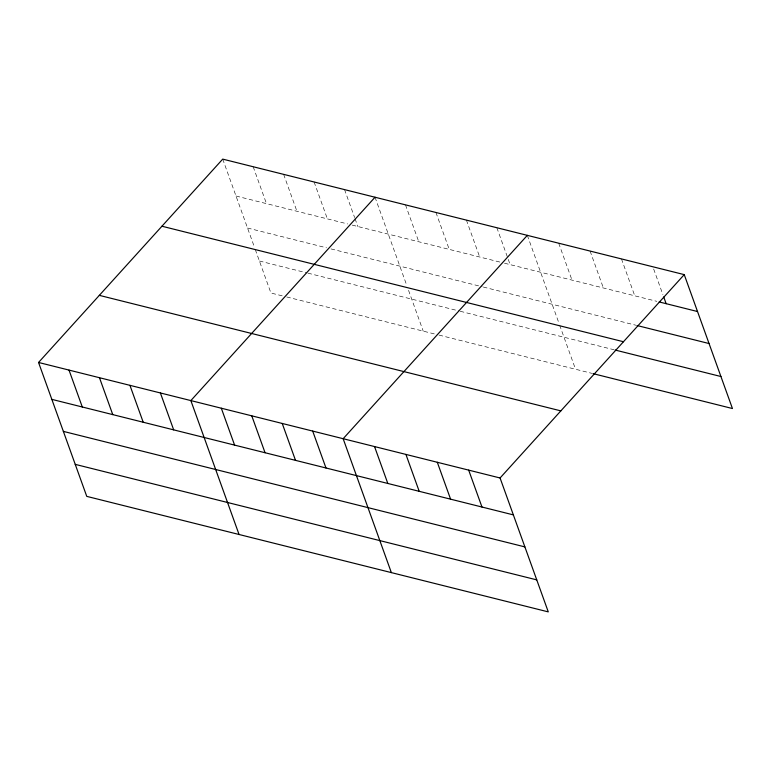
<?xml version="1.0" encoding="UTF-8"?>
<svg xmlns="http://www.w3.org/2000/svg" width="771" height="771" viewBox="0 0 771 771"><rect width="100%" height="100%" fill="white"/><g stroke="black" fill="none" stroke-linecap="round" stroke-linejoin="round"><path stroke-width="0.58" stroke-dasharray="3.85 2.89" d="M236.013 196.017L347.702 223.966M352.212 225.103L499.993 262.092M504.513 263.219L656.844 301.345M247.53 228.023L326.509 247.79M331.019 248.917L482.193 286.754M483.321 287.043L635.824 325.208M259.413 261.003L306.791 272.867M307.918 273.146L459.092 310.983M460.22 311.272L613.986 349.755M282.215 295.842L270.929 293.019L255.056 248.917M286.725 296.97L437.899 334.807M439.027 335.086L591.81 373.328M653.663 269.012L662.925 294.724M621.474 258.921L634.764 295.823M590.094 251.067L603.375 287.969M558.705 243.212L571.995 280.114M527.325 235.348L559.264 324.051M559.659 325.15L575.532 369.261M496.861 227.724L510.151 264.626M466.407 220.101L479.687 257.003M435.943 212.478L449.233 249.38M405.488 204.855L418.769 241.757M375.024 197.231L406.963 285.935M408.543 290.33L423.231 331.135M344.56 189.608L354.631 217.567M355.036 218.685L357.85 226.51M314.105 181.985L327.386 218.887M283.641 174.362L296.931 211.264M253.187 166.738L266.467 203.64M222.723 159.115L254.661 247.819"/><path stroke-width="1.16" d="M38.55 362.466L500.071 477.981L548.277 611.885L86.757 496.37L38.55 362.466L222.723 159.115L684.243 274.63L732.45 408.534L592.966 373.617M375.024 197.231L190.851 400.592L239.058 534.496M527.325 235.348L343.153 438.709L391.36 572.612M500.071 477.981L684.243 274.63M659.166 301.933L697.524 311.532M636.991 325.507L709.05 343.538M161.949 226.221L623.46 341.736M615.152 350.044L720.924 376.518M99.324 295.36L560.845 410.876M51.84 399.368L513.351 514.883M63.357 431.384L524.878 546.899M75.23 464.364L536.751 579.879M663.725 296.97L666.144 303.678M468.681 470.127L481.971 507.029M437.302 462.272L450.592 499.174M405.922 454.418L419.202 491.32M374.533 446.563L387.823 483.465M312.689 431.085L325.979 467.987M282.234 423.462L295.515 460.364M251.77 415.839L265.06 452.741M221.316 408.216L234.596 445.118M160.387 392.959L173.677 429.871M129.933 385.336L143.213 422.238M99.469 377.713L112.759 414.615M69.014 370.09L82.295 406.992"/></g></svg>
